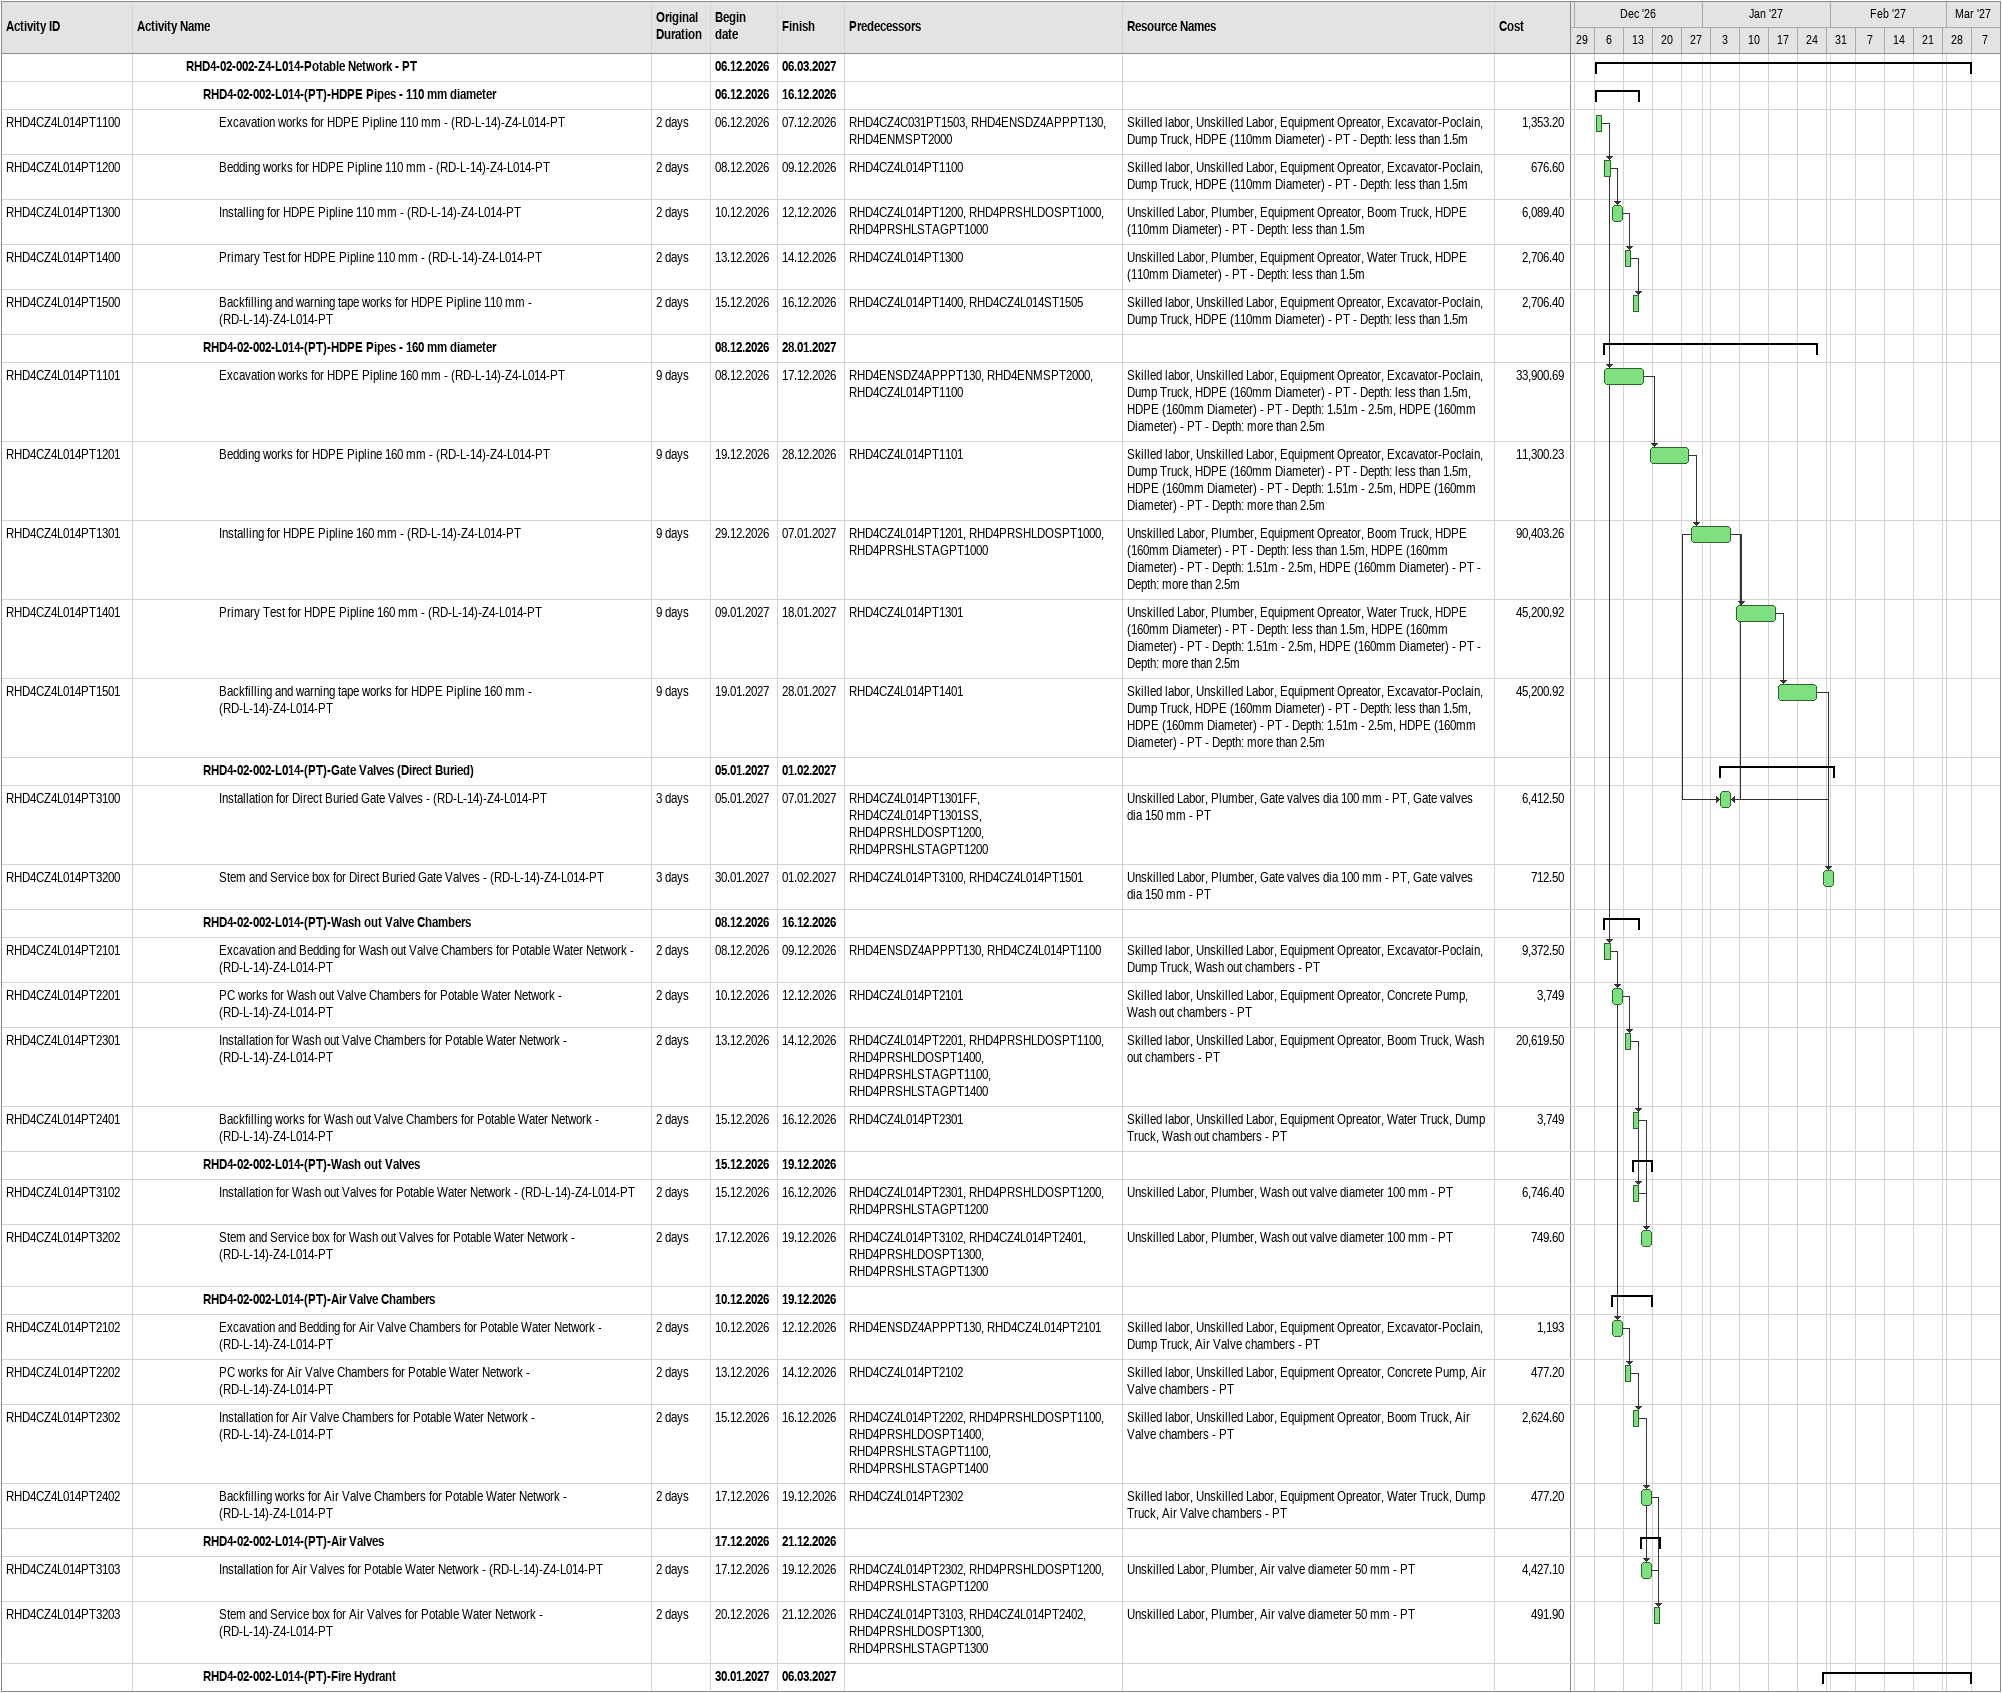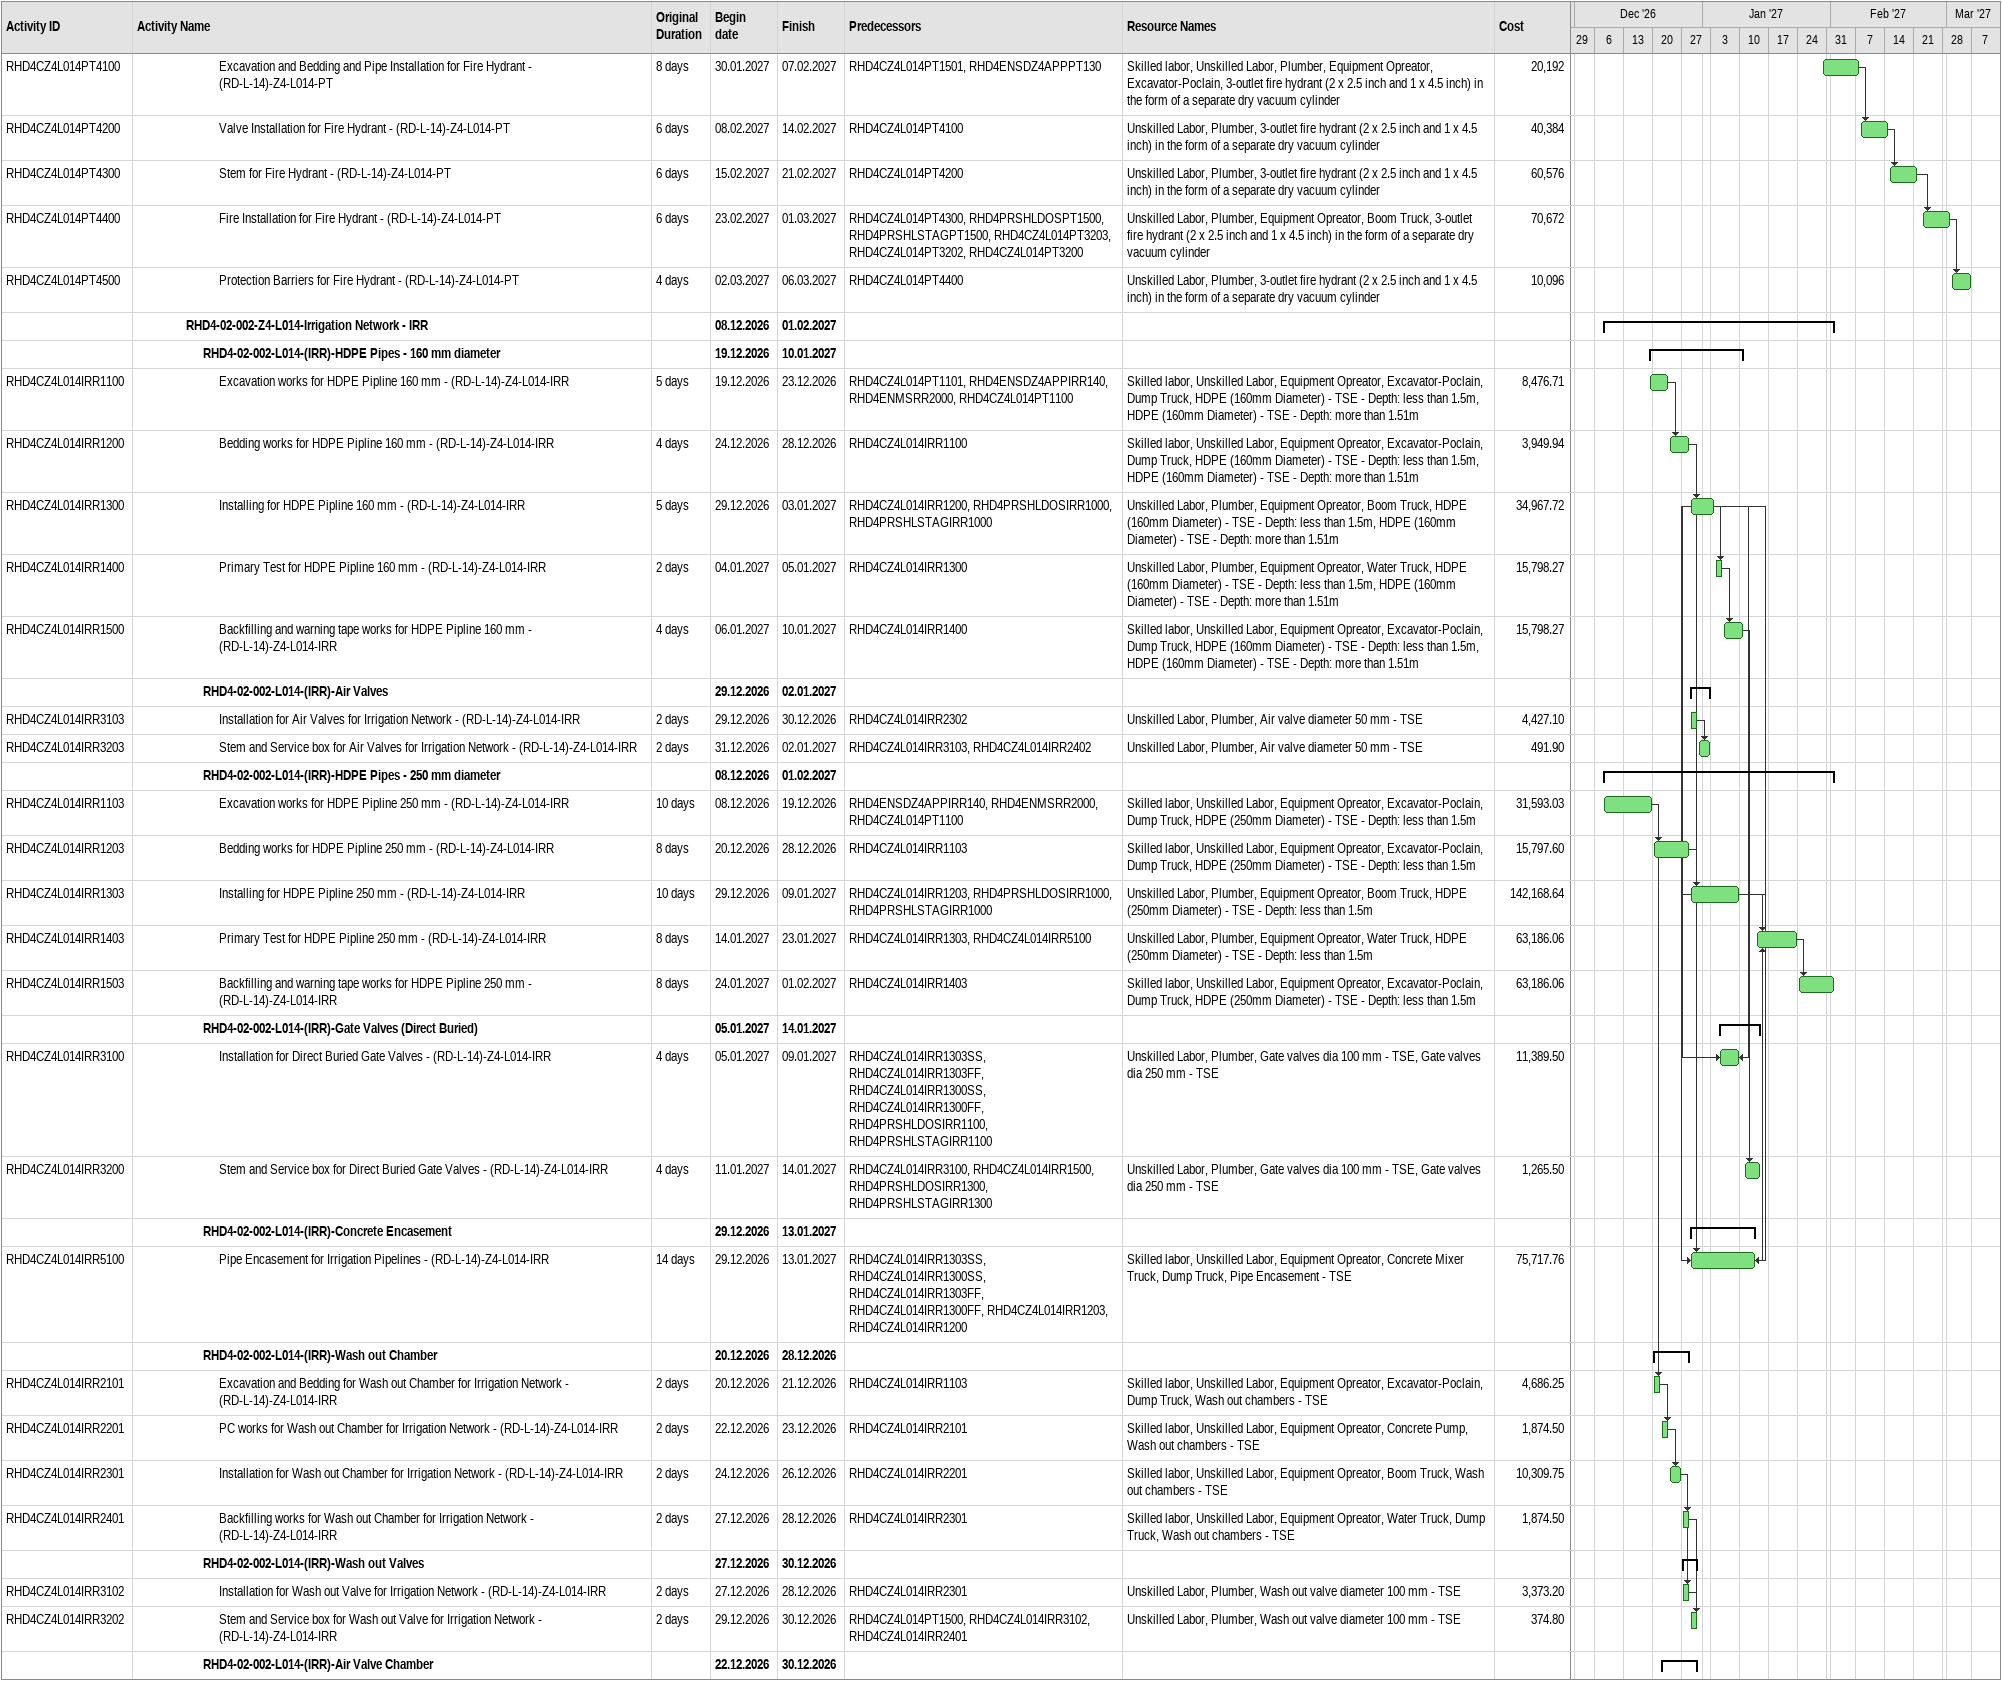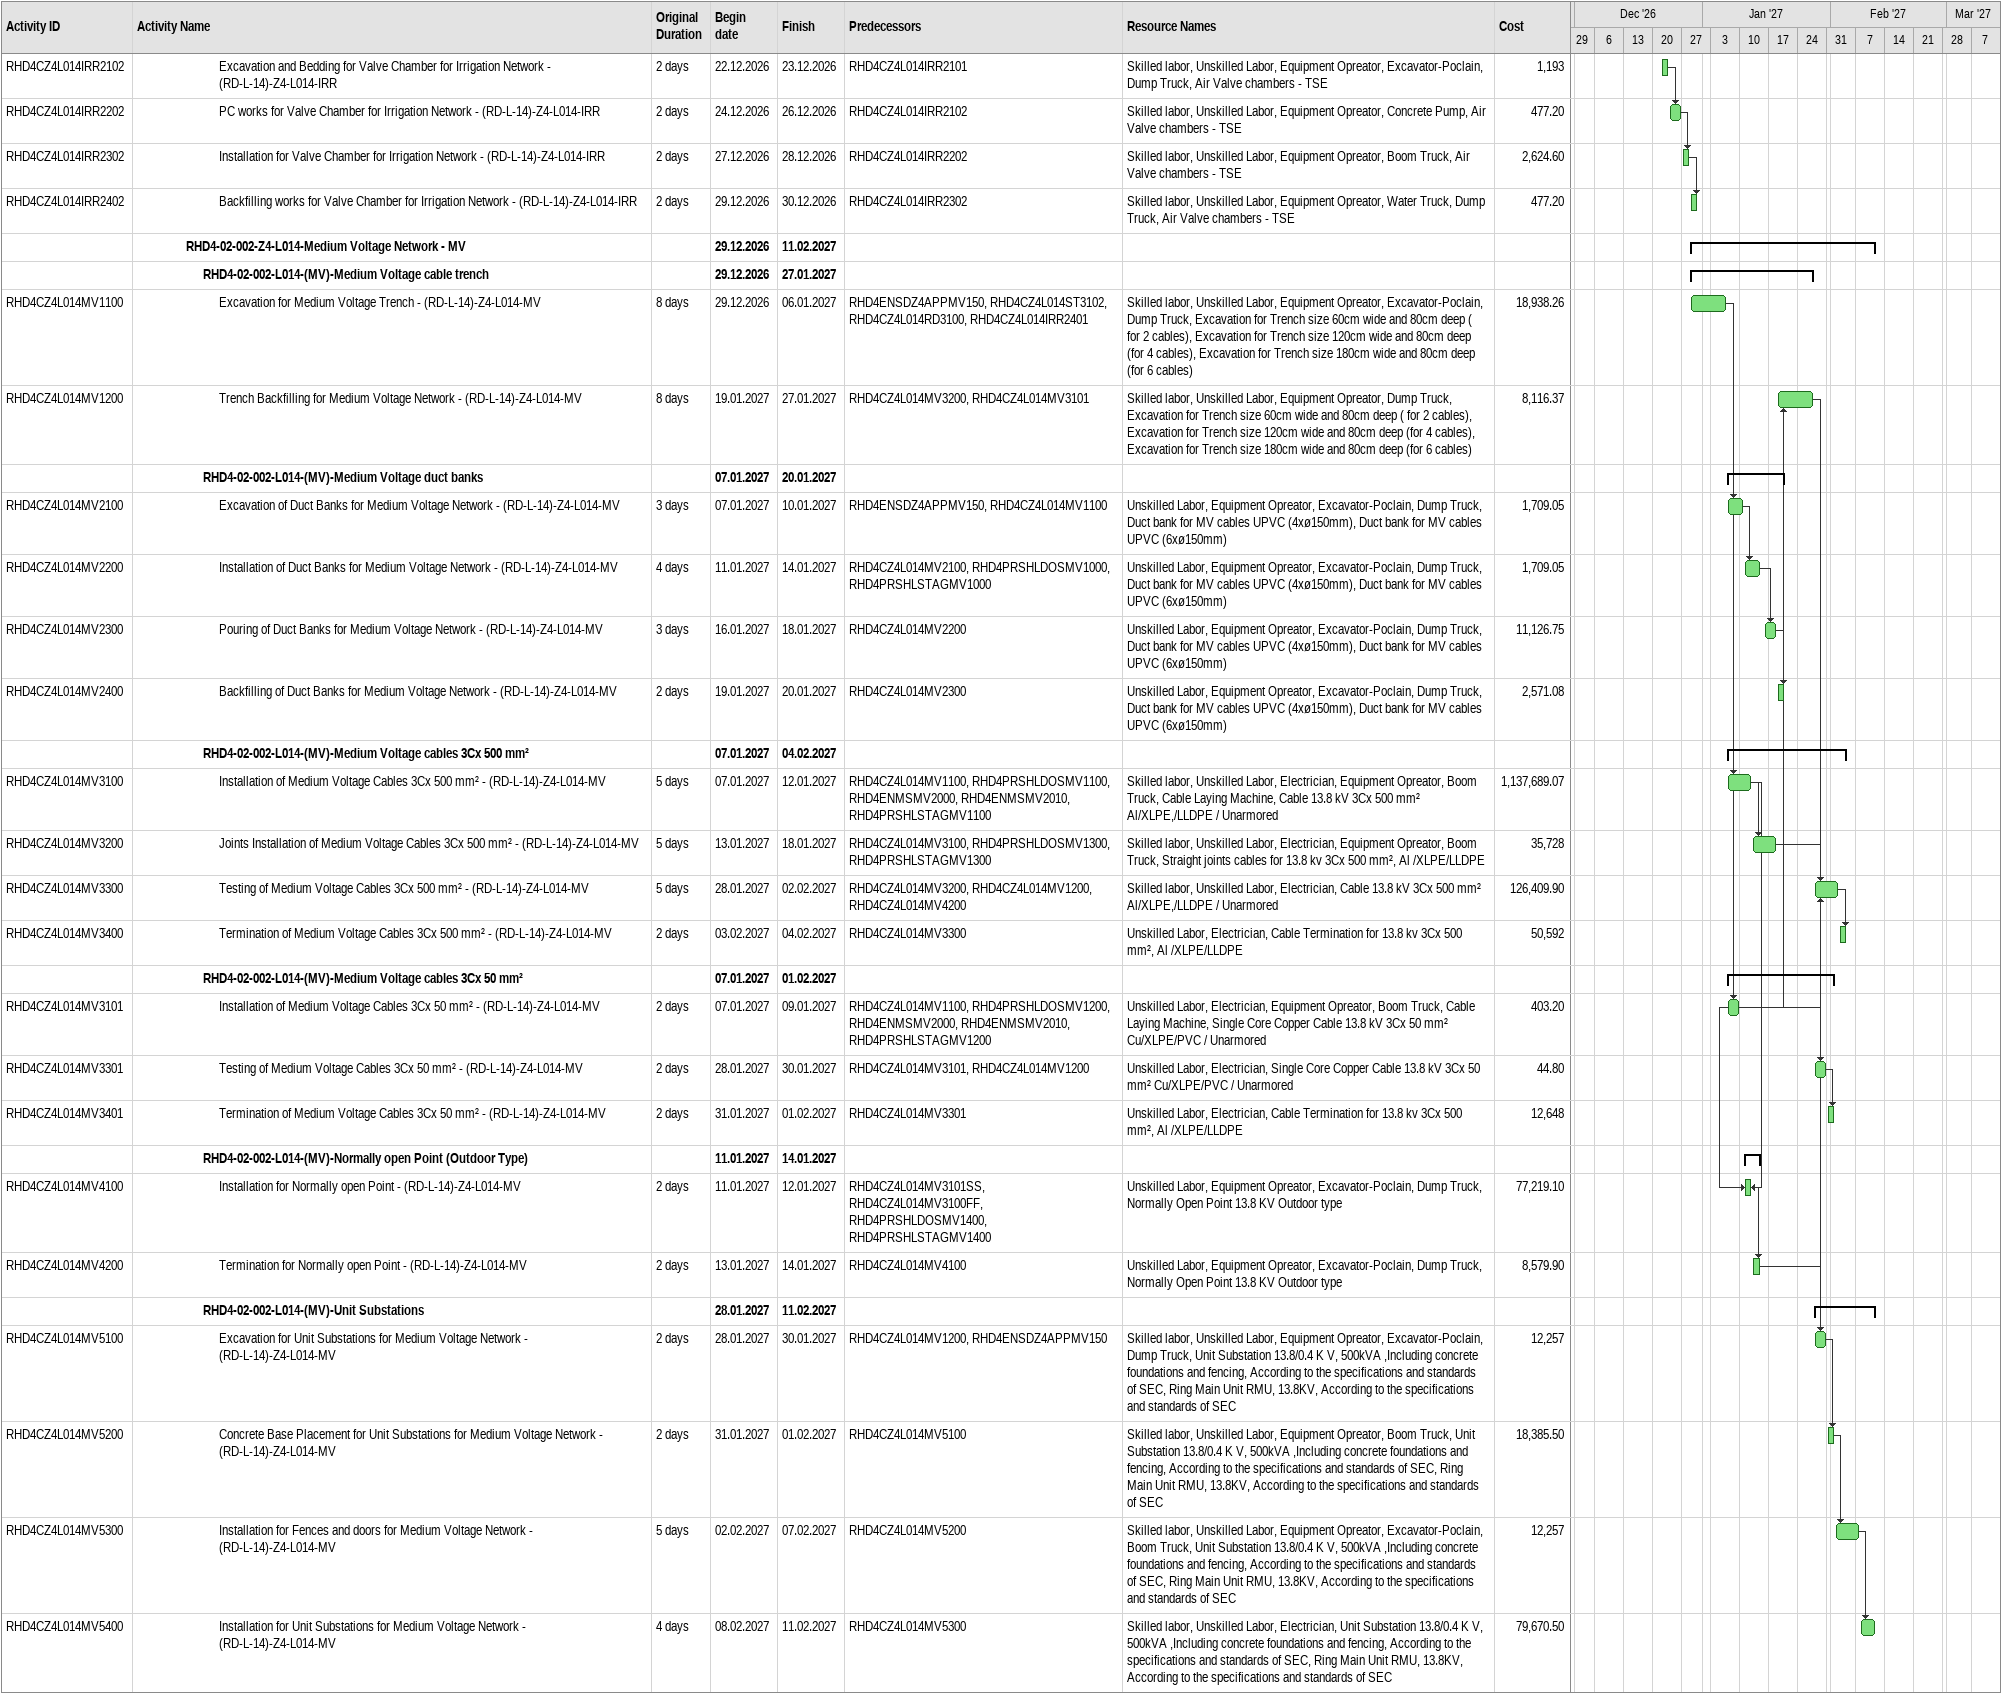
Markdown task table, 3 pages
| ID | Level | Task | Original duration | Start | Finish | Predecessors | Resources | Cost |
|---|---|---|---|---|---|---|---|---|
|  | 4 | **RHD4-02-002-Z4-L014-Potable Network - PT** |  | 2026-12-06 | 2027-03-06 |  |  |  |
|  | 5 | **RHD4-02-002-L014-(PT)-HDPE Pipes - 110 mm diameter** |  | 2026-12-06 | 2026-12-16 |  |  |  |
| RHD4CZ4L014PT1100 | 6 | Excavation works for HDPE Pipline 110 mm - (RD-L-14)-Z4-L014-PT | 2d | 2026-12-06 | 2026-12-07 | RHD4CZ4C031PT1503, RHD4ENSDZ4APPPT130, RHD4ENMSPT2000 | Skilled labor, Unskilled Labor, Equipment Opreator, Excavator-Poclain, Dump Truck, HDPE (110mm Diameter) - PT - Depth: less than 1.5m | 1353.20 |
| RHD4CZ4L014PT1200 | 6 | Bedding works for HDPE Pipline 110 mm - (RD-L-14)-Z4-L014-PT | 2d | 2026-12-08 | 2026-12-09 | RHD4CZ4L014PT1100 | Skilled labor, Unskilled Labor, Equipment Opreator, Excavator-Poclain, Dump Truck, HDPE (110mm Diameter) - PT - Depth: less than 1.5m | 676.60 |
| RHD4CZ4L014PT1300 | 6 | Installing for HDPE Pipline 110 mm - (RD-L-14)-Z4-L014-PT | 2d | 2026-12-10 | 2026-12-12 | RHD4CZ4L014PT1200, RHD4PRSHLDOSPT1000, RHD4PRSHLSTAGPT1000 | Unskilled Labor, Plumber, Equipment Opreator, Boom Truck, HDPE (110mm Diameter) - PT - Depth: less than 1.5m | 6089.40 |
| RHD4CZ4L014PT1400 | 6 | Primary Test for HDPE Pipline 110 mm - (RD-L-14)-Z4-L014-PT | 2d | 2026-12-13 | 2026-12-14 | RHD4CZ4L014PT1300 | Unskilled Labor, Plumber, Equipment Opreator, Water Truck, HDPE (110mm Diameter) - PT - Depth: less than 1.5m | 2706.40 |
| RHD4CZ4L014PT1500 | 6 | Backfilling and warning tape works for HDPE Pipline 110 mm - (RD-L-14)-Z4-L014-PT | 2d | 2026-12-15 | 2026-12-16 | RHD4CZ4L014PT1400, RHD4CZ4L014ST1505 | Skilled labor, Unskilled Labor, Equipment Opreator, Excavator-Poclain, Dump Truck, HDPE (110mm Diameter) - PT - Depth: less than 1.5m | 2706.40 |
|  | 5 | **RHD4-02-002-L014-(PT)-HDPE Pipes - 160 mm diameter** |  | 2026-12-08 | 2027-01-28 |  |  |  |
| RHD4CZ4L014PT1101 | 6 | Excavation works for HDPE Pipline 160 mm - (RD-L-14)-Z4-L014-PT | 9d | 2026-12-08 | 2026-12-17 | RHD4ENSDZ4APPPT130, RHD4ENMSPT2000, RHD4CZ4L014PT1100 | Skilled labor, Unskilled Labor, Equipment Opreator, Excavator-Poclain, Dump Truck, HDPE (160mm Diameter) - PT - Depth: less than 1.5m, HDPE (160mm Diameter) - PT - Depth: 1.51m - 2.5m, HDPE (160mm Diameter) - PT - Depth: more than 2.5m | 33900.69 |
| RHD4CZ4L014PT1201 | 6 | Bedding works for HDPE Pipline 160 mm - (RD-L-14)-Z4-L014-PT | 9d | 2026-12-19 | 2026-12-28 | RHD4CZ4L014PT1101 | Skilled labor, Unskilled Labor, Equipment Opreator, Excavator-Poclain, Dump Truck, HDPE (160mm Diameter) - PT - Depth: less than 1.5m, HDPE (160mm Diameter) - PT - Depth: 1.51m - 2.5m, HDPE (160mm Diameter) - PT - Depth: more than 2.5m | 11300.23 |
| RHD4CZ4L014PT1301 | 6 | Installing for HDPE Pipline 160 mm - (RD-L-14)-Z4-L014-PT | 9d | 2026-12-29 | 2027-01-07 | RHD4CZ4L014PT1201, RHD4PRSHLDOSPT1000, RHD4PRSHLSTAGPT1000 | Unskilled Labor, Plumber, Equipment Opreator, Boom Truck, HDPE (160mm Diameter) - PT - Depth: less than 1.5m, HDPE (160mm Diameter) - PT - Depth: 1.51m - 2.5m, HDPE (160mm Diameter) - PT - Depth: more than 2.5m | 90403.26 |
| RHD4CZ4L014PT1401 | 6 | Primary Test for HDPE Pipline 160 mm - (RD-L-14)-Z4-L014-PT | 9d | 2027-01-09 | 2027-01-18 | RHD4CZ4L014PT1301 | Unskilled Labor, Plumber, Equipment Opreator, Water Truck, HDPE (160mm Diameter) - PT - Depth: less than 1.5m, HDPE (160mm Diameter) - PT - Depth: 1.51m - 2.5m, HDPE (160mm Diameter) - PT - Depth: more than 2.5m | 45200.92 |
| RHD4CZ4L014PT1501 | 6 | Backfilling and warning tape works for HDPE Pipline 160 mm - (RD-L-14)-Z4-L014-PT | 9d | 2027-01-19 | 2027-01-28 | RHD4CZ4L014PT1401 | Skilled labor, Unskilled Labor, Equipment Opreator, Excavator-Poclain, Dump Truck, HDPE (160mm Diameter) - PT - Depth: less than 1.5m, HDPE (160mm Diameter) - PT - Depth: 1.51m - 2.5m, HDPE (160mm Diameter) - PT - Depth: more than 2.5m | 45200.92 |
|  | 5 | **RHD4-02-002-L014-(PT)-Gate Valves (Direct Buried)** |  | 2027-01-05 | 2027-02-01 |  |  |  |
| RHD4CZ4L014PT3100 | 6 | Installation for Direct Buried Gate Valves - (RD-L-14)-Z4-L014-PT | 3d | 2027-01-05 | 2027-01-07 | RHD4CZ4L014PT1301FF, RHD4CZ4L014PT1301SS, RHD4PRSHLDOSPT1200, RHD4PRSHLSTAGPT1200 | Unskilled Labor, Plumber, Gate valves dia 100 mm - PT, Gate valves dia 150 mm - PT | 6412.50 |
| RHD4CZ4L014PT3200 | 6 | Stem and Service box for Direct Buried Gate Valves - (RD-L-14)-Z4-L014-PT | 3d | 2027-01-30 | 2027-02-01 | RHD4CZ4L014PT3100, RHD4CZ4L014PT1501 | Unskilled Labor, Plumber, Gate valves dia 100 mm - PT, Gate valves dia 150 mm - PT | 712.50 |
|  | 5 | **RHD4-02-002-L014-(PT)-Wash out Valve Chambers** |  | 2026-12-08 | 2026-12-16 |  |  |  |
| RHD4CZ4L014PT2101 | 6 | Excavation and Bedding for Wash out Valve Chambers for Potable Water Network - (RD-L-14)-Z4-L014-PT | 2d | 2026-12-08 | 2026-12-09 | RHD4ENSDZ4APPPT130, RHD4CZ4L014PT1100 | Skilled labor, Unskilled Labor, Equipment Opreator, Excavator-Poclain, Dump Truck, Wash out chambers - PT | 9372.50 |
| RHD4CZ4L014PT2201 | 6 | PC works for Wash out Valve Chambers for Potable Water Network - (RD-L-14)-Z4-L014-PT | 2d | 2026-12-10 | 2026-12-12 | RHD4CZ4L014PT2101 | Skilled labor, Unskilled Labor, Equipment Opreator, Concrete Pump, Wash out chambers - PT | 3749 |
| RHD4CZ4L014PT2301 | 6 | Installation for Wash out Valve Chambers for Potable Water Network - (RD-L-14)-Z4-L014-PT | 2d | 2026-12-13 | 2026-12-14 | RHD4CZ4L014PT2201, RHD4PRSHLDOSPT1100, RHD4PRSHLDOSPT1400, RHD4PRSHLSTAGPT1100, RHD4PRSHLSTAGPT1400 | Skilled labor, Unskilled Labor, Equipment Opreator, Boom Truck, Wash out chambers - PT | 20619.50 |
| RHD4CZ4L014PT2401 | 6 | Backfilling works for Wash out Valve Chambers for Potable Water Network - (RD-L-14)-Z4-L014-PT | 2d | 2026-12-15 | 2026-12-16 | RHD4CZ4L014PT2301 | Skilled labor, Unskilled Labor, Equipment Opreator, Water Truck, Dump Truck, Wash out chambers - PT | 3749 |
|  | 5 | **RHD4-02-002-L014-(PT)-Wash out Valves** |  | 2026-12-15 | 2026-12-19 |  |  |  |
| RHD4CZ4L014PT3102 | 6 | Installation for Wash out Valves for Potable Water Network - (RD-L-14)-Z4-L014-PT | 2d | 2026-12-15 | 2026-12-16 | RHD4CZ4L014PT2301, RHD4PRSHLDOSPT1200, RHD4PRSHLSTAGPT1200 | Unskilled Labor, Plumber, Wash out valve diameter 100 mm - PT | 6746.40 |
| RHD4CZ4L014PT3202 | 6 | Stem and Service box for Wash out Valves for Potable Water Network - (RD-L-14)-Z4-L014-PT | 2d | 2026-12-17 | 2026-12-19 | RHD4CZ4L014PT3102, RHD4CZ4L014PT2401, RHD4PRSHLDOSPT1300, RHD4PRSHLSTAGPT1300 | Unskilled Labor, Plumber, Wash out valve diameter 100 mm - PT | 749.60 |
|  | 5 | **RHD4-02-002-L014-(PT)-Air Valve Chambers** |  | 2026-12-10 | 2026-12-19 |  |  |  |
| RHD4CZ4L014PT2102 | 6 | Excavation and Bedding for Air Valve Chambers for Potable Water Network - (RD-L-14)-Z4-L014-PT | 2d | 2026-12-10 | 2026-12-12 | RHD4ENSDZ4APPPT130, RHD4CZ4L014PT2101 | Skilled labor, Unskilled Labor, Equipment Opreator, Excavator-Poclain, Dump Truck, Air Valve chambers - PT | 1193 |
| RHD4CZ4L014PT2202 | 6 | PC works for Air Valve Chambers for Potable Water Network - (RD-L-14)-Z4-L014-PT | 2d | 2026-12-13 | 2026-12-14 | RHD4CZ4L014PT2102 | Skilled labor, Unskilled Labor, Equipment Opreator, Concrete Pump, Air Valve chambers - PT | 477.20 |
| RHD4CZ4L014PT2302 | 6 | Installation for Air Valve Chambers for Potable Water Network - (RD-L-14)-Z4-L014-PT | 2d | 2026-12-15 | 2026-12-16 | RHD4CZ4L014PT2202, RHD4PRSHLDOSPT1100, RHD4PRSHLDOSPT1400, RHD4PRSHLSTAGPT1100, RHD4PRSHLSTAGPT1400 | Skilled labor, Unskilled Labor, Equipment Opreator, Boom Truck, Air Valve chambers - PT | 2624.60 |
| RHD4CZ4L014PT2402 | 6 | Backfilling works for Air Valve Chambers for Potable Water Network - (RD-L-14)-Z4-L014-PT | 2d | 2026-12-17 | 2026-12-19 | RHD4CZ4L014PT2302 | Skilled labor, Unskilled Labor, Equipment Opreator, Water Truck, Dump Truck, Air Valve chambers - PT | 477.20 |
|  | 5 | **RHD4-02-002-L014-(PT)-Air Valves** |  | 2026-12-17 | 2026-12-21 |  |  |  |
| RHD4CZ4L014PT3103 | 6 | Installation for Air Valves for Potable Water Network - (RD-L-14)-Z4-L014-PT | 2d | 2026-12-17 | 2026-12-19 | RHD4CZ4L014PT2302, RHD4PRSHLDOSPT1200, RHD4PRSHLSTAGPT1200 | Unskilled Labor, Plumber, Air valve diameter 50 mm - PT | 4427.10 |
| RHD4CZ4L014PT3203 | 6 | Stem and Service box for Air Valves for Potable Water Network - (RD-L-14)-Z4-L014-PT | 2d | 2026-12-20 | 2026-12-21 | RHD4CZ4L014PT3103, RHD4CZ4L014PT2402, RHD4PRSHLDOSPT1300, RHD4PRSHLSTAGPT1300 | Unskilled Labor, Plumber, Air valve diameter 50 mm - PT | 491.90 |
|  | 5 | **RHD4-02-002-L014-(PT)-Fire Hydrant** |  | 2027-01-30 | 2027-03-06 |  |  |  |
| RHD4CZ4L014PT4100 | 6 | Excavation and Bedding and Pipe Installation for Fire Hydrant - (RD-L-14)-Z4-L014-PT | 8d | 2027-01-30 | 2027-02-07 | RHD4CZ4L014PT1501, RHD4ENSDZ4APPPT130 | Skilled labor, Unskilled Labor, Plumber, Equipment Opreator, Excavator-Poclain, 3-outlet fire hydrant (2 x 2.5 inch and 1 x 4.5 inch) in the form of a separate dry vacuum cylinder | 20192 |
| RHD4CZ4L014PT4200 | 6 | Valve Installation for Fire Hydrant - (RD-L-14)-Z4-L014-PT | 6d | 2027-02-08 | 2027-02-14 | RHD4CZ4L014PT4100 | Unskilled Labor, Plumber, 3-outlet fire hydrant (2 x 2.5 inch and 1 x 4.5 inch) in the form of a separate dry vacuum cylinder | 40384 |
| RHD4CZ4L014PT4300 | 6 | Stem for Fire Hydrant - (RD-L-14)-Z4-L014-PT | 6d | 2027-02-15 | 2027-02-21 | RHD4CZ4L014PT4200 | Unskilled Labor, Plumber, 3-outlet fire hydrant (2 x 2.5 inch and 1 x 4.5 inch) in the form of a separate dry vacuum cylinder | 60576 |
| RHD4CZ4L014PT4400 | 6 | Fire Installation for Fire Hydrant - (RD-L-14)-Z4-L014-PT | 6d | 2027-02-23 | 2027-03-01 | RHD4CZ4L014PT4300, RHD4PRSHLDOSPT1500, RHD4PRSHLSTAGPT1500, RHD4CZ4L014PT3203, RHD4CZ4L014PT3202, RHD4CZ4L014PT3200 | Unskilled Labor, Plumber, Equipment Opreator, Boom Truck, 3-outlet fire hydrant (2 x 2.5 inch and 1 x 4.5 inch) in the form of a separate dry vacuum cylinder | 70672 |
| RHD4CZ4L014PT4500 | 6 | Protection Barriers for Fire Hydrant - (RD-L-14)-Z4-L014-PT | 4d | 2027-03-02 | 2027-03-06 | RHD4CZ4L014PT4400 | Unskilled Labor, Plumber, 3-outlet fire hydrant (2 x 2.5 inch and 1 x 4.5 inch) in the form of a separate dry vacuum cylinder | 10096 |
|  | 4 | **RHD4-02-002-Z4-L014-Irrigation Network - IRR** |  | 2026-12-08 | 2027-02-01 |  |  |  |
|  | 5 | **RHD4-02-002-L014-(IRR)-HDPE Pipes - 160 mm diameter** |  | 2026-12-19 | 2027-01-10 |  |  |  |
| RHD4CZ4L014IRR1100 | 6 | Excavation works for HDPE Pipline 160 mm - (RD-L-14)-Z4-L014-IRR | 5d | 2026-12-19 | 2026-12-23 | RHD4CZ4L014PT1101, RHD4ENSDZ4APPIRR140, RHD4ENMSRR2000, RHD4CZ4L014PT1100 | Skilled labor, Unskilled Labor, Equipment Opreator, Excavator-Poclain, Dump Truck, HDPE (160mm Diameter) - TSE - Depth: less than 1.5m, HDPE (160mm Diameter) - TSE - Depth: more than 1.51m | 8476.71 |
| RHD4CZ4L014IRR1200 | 6 | Bedding works for HDPE Pipline 160 mm - (RD-L-14)-Z4-L014-IRR | 4d | 2026-12-24 | 2026-12-28 | RHD4CZ4L014IRR1100 | Skilled labor, Unskilled Labor, Equipment Opreator, Excavator-Poclain, Dump Truck, HDPE (160mm Diameter) - TSE - Depth: less than 1.5m, HDPE (160mm Diameter) - TSE - Depth: more than 1.51m | 3949.94 |
| RHD4CZ4L014IRR1300 | 6 | Installing for HDPE Pipline 160 mm - (RD-L-14)-Z4-L014-IRR | 5d | 2026-12-29 | 2027-01-03 | RHD4CZ4L014IRR1200, RHD4PRSHLDOSIRR1000, RHD4PRSHLSTAGIRR1000 | Unskilled Labor, Plumber, Equipment Opreator, Boom Truck, HDPE (160mm Diameter) - TSE - Depth: less than 1.5m, HDPE (160mm Diameter) - TSE - Depth: more than 1.51m | 34967.72 |
| RHD4CZ4L014IRR1400 | 6 | Primary Test for HDPE Pipline 160 mm - (RD-L-14)-Z4-L014-IRR | 2d | 2027-01-04 | 2027-01-05 | RHD4CZ4L014IRR1300 | Unskilled Labor, Plumber, Equipment Opreator, Water Truck, HDPE (160mm Diameter) - TSE - Depth: less than 1.5m, HDPE (160mm Diameter) - TSE - Depth: more than 1.51m | 15798.27 |
| RHD4CZ4L014IRR1500 | 6 | Backfilling and warning tape works for HDPE Pipline 160 mm - (RD-L-14)-Z4-L014-IRR | 4d | 2027-01-06 | 2027-01-10 | RHD4CZ4L014IRR1400 | Skilled labor, Unskilled Labor, Equipment Opreator, Excavator-Poclain, Dump Truck, HDPE (160mm Diameter) - TSE - Depth: less than 1.5m, HDPE (160mm Diameter) - TSE - Depth: more than 1.51m | 15798.27 |
|  | 5 | **RHD4-02-002-L014-(IRR)-Air Valves** |  | 2026-12-29 | 2027-01-02 |  |  |  |
| RHD4CZ4L014IRR3103 | 6 | Installation for Air Valves for Irrigation Network - (RD-L-14)-Z4-L014-IRR | 2d | 2026-12-29 | 2026-12-30 | RHD4CZ4L014IRR2302 | Unskilled Labor, Plumber, Air valve diameter 50 mm - TSE | 4427.10 |
| RHD4CZ4L014IRR3203 | 6 | Stem and Service box for Air Valves for Irrigation Network - (RD-L-14)-Z4-L014-IRR | 2d | 2026-12-31 | 2027-01-02 | RHD4CZ4L014IRR3103, RHD4CZ4L014IRR2402 | Unskilled Labor, Plumber, Air valve diameter 50 mm - TSE | 491.90 |
|  | 5 | **RHD4-02-002-L014-(IRR)-HDPE Pipes - 250 mm diameter** |  | 2026-12-08 | 2027-02-01 |  |  |  |
| RHD4CZ4L014IRR1103 | 6 | Excavation works for HDPE Pipline 250 mm - (RD-L-14)-Z4-L014-IRR | 10d | 2026-12-08 | 2026-12-19 | RHD4ENSDZ4APPIRR140, RHD4ENMSRR2000, RHD4CZ4L014PT1100 | Skilled labor, Unskilled Labor, Equipment Opreator, Excavator-Poclain, Dump Truck, HDPE (250mm Diameter) - TSE - Depth: less than 1.5m | 31593.03 |
| RHD4CZ4L014IRR1203 | 6 | Bedding works for HDPE Pipline 250 mm - (RD-L-14)-Z4-L014-IRR | 8d | 2026-12-20 | 2026-12-28 | RHD4CZ4L014IRR1103 | Skilled labor, Unskilled Labor, Equipment Opreator, Excavator-Poclain, Dump Truck, HDPE (250mm Diameter) - TSE - Depth: less than 1.5m | 15797.60 |
| RHD4CZ4L014IRR1303 | 6 | Installing for HDPE Pipline 250 mm - (RD-L-14)-Z4-L014-IRR | 10d | 2026-12-29 | 2027-01-09 | RHD4CZ4L014IRR1203, RHD4PRSHLDOSIRR1000, RHD4PRSHLSTAGIRR1000 | Unskilled Labor, Plumber, Equipment Opreator, Boom Truck, HDPE (250mm Diameter) - TSE - Depth: less than 1.5m | 142168.64 |
| RHD4CZ4L014IRR1403 | 6 | Primary Test for HDPE Pipline 250 mm - (RD-L-14)-Z4-L014-IRR | 8d | 2027-01-14 | 2027-01-23 | RHD4CZ4L014IRR1303, RHD4CZ4L014IRR5100 | Unskilled Labor, Plumber, Equipment Opreator, Water Truck, HDPE (250mm Diameter) - TSE - Depth: less than 1.5m | 63186.06 |
| RHD4CZ4L014IRR1503 | 6 | Backfilling and warning tape works for HDPE Pipline 250 mm - (RD-L-14)-Z4-L014-IRR | 8d | 2027-01-24 | 2027-02-01 | RHD4CZ4L014IRR1403 | Skilled labor, Unskilled Labor, Equipment Opreator, Excavator-Poclain, Dump Truck, HDPE (250mm Diameter) - TSE - Depth: less than 1.5m | 63186.06 |
|  | 5 | **RHD4-02-002-L014-(IRR)-Gate Valves (Direct Buried)** |  | 2027-01-05 | 2027-01-14 |  |  |  |
| RHD4CZ4L014IRR3100 | 6 | Installation for Direct Buried Gate Valves - (RD-L-14)-Z4-L014-IRR | 4d | 2027-01-05 | 2027-01-09 | RHD4CZ4L014IRR1303SS, RHD4CZ4L014IRR1303FF, RHD4CZ4L014IRR1300SS, RHD4CZ4L014IRR1300FF, RHD4PRSHLDOSIRR1100, RHD4PRSHLSTAGIRR1100 | Unskilled Labor, Plumber, Gate valves dia 100 mm - TSE, Gate valves dia 250 mm - TSE | 11389.50 |
| RHD4CZ4L014IRR3200 | 6 | Stem and Service box for Direct Buried Gate Valves - (RD-L-14)-Z4-L014-IRR | 4d | 2027-01-11 | 2027-01-14 | RHD4CZ4L014IRR3100, RHD4CZ4L014IRR1500, RHD4PRSHLDOSIRR1300, RHD4PRSHLSTAGIRR1300 | Unskilled Labor, Plumber, Gate valves dia 100 mm - TSE, Gate valves dia 250 mm - TSE | 1265.50 |
|  | 5 | **RHD4-02-002-L014-(IRR)-Concrete Encasement** |  | 2026-12-29 | 2027-01-13 |  |  |  |
| RHD4CZ4L014IRR5100 | 6 | Pipe Encasement for Irrigation Pipelines - (RD-L-14)-Z4-L014-IRR | 14d | 2026-12-29 | 2027-01-13 | RHD4CZ4L014IRR1303SS, RHD4CZ4L014IRR1300SS, RHD4CZ4L014IRR1303FF, RHD4CZ4L014IRR1300FF, RHD4CZ4L014IRR1203, RHD4CZ4L014IRR1200 | Skilled labor, Unskilled Labor, Equipment Opreator, Concrete Mixer Truck, Dump Truck, Pipe Encasement - TSE | 75717.76 |
|  | 5 | **RHD4-02-002-L014-(IRR)-Wash out Chamber** |  | 2026-12-20 | 2026-12-28 |  |  |  |
| RHD4CZ4L014IRR2101 | 6 | Excavation and Bedding for Wash out Chamber for Irrigation Network - (RD-L-14)-Z4-L014-IRR | 2d | 2026-12-20 | 2026-12-21 | RHD4CZ4L014IRR1103 | Skilled labor, Unskilled Labor, Equipment Opreator, Excavator-Poclain, Dump Truck, Wash out chambers - TSE | 4686.25 |
| RHD4CZ4L014IRR2201 | 6 | PC works for Wash out Chamber for Irrigation Network - (RD-L-14)-Z4-L014-IRR | 2d | 2026-12-22 | 2026-12-23 | RHD4CZ4L014IRR2101 | Skilled labor, Unskilled Labor, Equipment Opreator, Concrete Pump, Wash out chambers - TSE | 1874.50 |
| RHD4CZ4L014IRR2301 | 6 | Installation for Wash out Chamber for Irrigation Network - (RD-L-14)-Z4-L014-IRR | 2d | 2026-12-24 | 2026-12-26 | RHD4CZ4L014IRR2201 | Skilled labor, Unskilled Labor, Equipment Opreator, Boom Truck, Wash out chambers - TSE | 10309.75 |
| RHD4CZ4L014IRR2401 | 6 | Backfilling works for Wash out Chamber for Irrigation Network - (RD-L-14)-Z4-L014-IRR | 2d | 2026-12-27 | 2026-12-28 | RHD4CZ4L014IRR2301 | Skilled labor, Unskilled Labor, Equipment Opreator, Water Truck, Dump Truck, Wash out chambers - TSE | 1874.50 |
|  | 5 | **RHD4-02-002-L014-(IRR)-Wash out Valves** |  | 2026-12-27 | 2026-12-30 |  |  |  |
| RHD4CZ4L014IRR3102 | 6 | Installation for Wash out Valve for Irrigation Network - (RD-L-14)-Z4-L014-IRR | 2d | 2026-12-27 | 2026-12-28 | RHD4CZ4L014IRR2301 | Unskilled Labor, Plumber, Wash out valve diameter 100 mm - TSE | 3373.20 |
| RHD4CZ4L014IRR3202 | 6 | Stem and Service box for Wash out Valve for Irrigation Network - (RD-L-14)-Z4-L014-IRR | 2d | 2026-12-29 | 2026-12-30 | RHD4CZ4L014PT1500, RHD4CZ4L014IRR3102, RHD4CZ4L014IRR2401 | Unskilled Labor, Plumber, Wash out valve diameter 100 mm - TSE | 374.80 |
|  | 5 | **RHD4-02-002-L014-(IRR)-Air Valve Chamber** |  | 2026-12-22 | 2026-12-30 |  |  |  |
| RHD4CZ4L014IRR2102 | 6 | Excavation and Bedding for Valve Chamber for Irrigation Network - (RD-L-14)-Z4-L014-IRR | 2d | 2026-12-22 | 2026-12-23 | RHD4CZ4L014IRR2101 | Skilled labor, Unskilled Labor, Equipment Opreator, Excavator-Poclain, Dump Truck, Air Valve chambers - TSE | 1193 |
| RHD4CZ4L014IRR2202 | 6 | PC works for Valve Chamber for Irrigation Network - (RD-L-14)-Z4-L014-IRR | 2d | 2026-12-24 | 2026-12-26 | RHD4CZ4L014IRR2102 | Skilled labor, Unskilled Labor, Equipment Opreator, Concrete Pump, Air Valve chambers - TSE | 477.20 |
| RHD4CZ4L014IRR2302 | 6 | Installation for Valve Chamber for Irrigation Network - (RD-L-14)-Z4-L014-IRR | 2d | 2026-12-27 | 2026-12-28 | RHD4CZ4L014IRR2202 | Skilled labor, Unskilled Labor, Equipment Opreator, Boom Truck, Air Valve chambers - TSE | 2624.60 |
| RHD4CZ4L014IRR2402 | 6 | Backfilling works for Valve Chamber for Irrigation Network - (RD-L-14)-Z4-L014-IRR | 2d | 2026-12-29 | 2026-12-30 | RHD4CZ4L014IRR2302 | Skilled labor, Unskilled Labor, Equipment Opreator, Water Truck, Dump Truck, Air Valve chambers - TSE | 477.20 |
|  | 4 | **RHD4-02-002-Z4-L014-Medium Voltage Network - MV** |  | 2026-12-29 | 2027-02-11 |  |  |  |
|  | 5 | **RHD4-02-002-L014-(MV)-Medium Voltage cable trench** |  | 2026-12-29 | 2027-01-27 |  |  |  |
| RHD4CZ4L014MV1100 | 6 | Excavation for Medium Voltage Trench - (RD-L-14)-Z4-L014-MV | 8d | 2026-12-29 | 2027-01-06 | RHD4ENSDZ4APPMV150, RHD4CZ4L014ST3102, RHD4CZ4L014RD3100, RHD4CZ4L014IRR2401 | Skilled labor, Unskilled Labor, Equipment Opreator, Excavator-Poclain, Dump Truck, Excavation for Trench size 60cm wide and 80cm deep ( for 2 cables), Excavation for Trench size 120cm wide and 80cm deep (for 4 cables), Excavation for Trench size 180cm wide and 80cm deep (for 6 cables) | 18938.26 |
| RHD4CZ4L014MV1200 | 6 | Trench Backfilling for Medium Voltage Network - (RD-L-14)-Z4-L014-MV | 8d | 2027-01-19 | 2027-01-27 | RHD4CZ4L014MV3200, RHD4CZ4L014MV3101 | Skilled labor, Unskilled Labor, Equipment Opreator, Dump Truck, Excavation for Trench size 60cm wide and 80cm deep ( for 2 cables), Excavation for Trench size 120cm wide and 80cm deep (for 4 cables), Excavation for Trench size 180cm wide and 80cm deep (for 6 cables) | 8116.37 |
|  | 5 | **RHD4-02-002-L014-(MV)-Medium Voltage duct banks** |  | 2027-01-07 | 2027-01-20 |  |  |  |
| RHD4CZ4L014MV2100 | 6 | Excavation of Duct Banks for Medium Voltage Network - (RD-L-14)-Z4-L014-MV | 3d | 2027-01-07 | 2027-01-10 | RHD4ENSDZ4APPMV150, RHD4CZ4L014MV1100 | Unskilled Labor, Equipment Opreator, Excavator-Poclain, Dump Truck, Duct bank for MV cables UPVC (4xø150mm), Duct bank for MV cables UPVC (6xø150mm) | 1709.05 |
| RHD4CZ4L014MV2200 | 6 | Installation of Duct Banks for Medium Voltage Network - (RD-L-14)-Z4-L014-MV | 4d | 2027-01-11 | 2027-01-14 | RHD4CZ4L014MV2100, RHD4PRSHLDOSMV1000, RHD4PRSHLSTAGMV1000 | Unskilled Labor, Equipment Opreator, Excavator-Poclain, Dump Truck, Duct bank for MV cables UPVC (4xø150mm), Duct bank for MV cables UPVC (6xø150mm) | 1709.05 |
| RHD4CZ4L014MV2300 | 6 | Pouring of Duct Banks for Medium Voltage Network - (RD-L-14)-Z4-L014-MV | 3d | 2027-01-16 | 2027-01-18 | RHD4CZ4L014MV2200 | Unskilled Labor, Equipment Opreator, Excavator-Poclain, Dump Truck, Duct bank for MV cables UPVC (4xø150mm), Duct bank for MV cables UPVC (6xø150mm) | 11126.75 |
| RHD4CZ4L014MV2400 | 6 | Backfilling of Duct Banks for Medium Voltage Network - (RD-L-14)-Z4-L014-MV | 2d | 2027-01-19 | 2027-01-20 | RHD4CZ4L014MV2300 | Unskilled Labor, Equipment Opreator, Excavator-Poclain, Dump Truck, Duct bank for MV cables UPVC (4xø150mm), Duct bank for MV cables UPVC (6xø150mm) | 2571.08 |
|  | 5 | **RHD4-02-002-L014-(MV)-Medium Voltage cables 3Cx 500 mm²** |  | 2027-01-07 | 2027-02-04 |  |  |  |
| RHD4CZ4L014MV3100 | 6 | Installation of Medium Voltage Cables 3Cx 500 mm² - (RD-L-14)-Z4-L014-MV | 5d | 2027-01-07 | 2027-01-12 | RHD4CZ4L014MV1100, RHD4PRSHLDOSMV1100, RHD4ENMSMV2000, RHD4ENMSMV2010, RHD4PRSHLSTAGMV1100 | Skilled labor, Unskilled Labor, Electrician, Equipment Opreator, Boom Truck, Cable Laying Machine, Cable 13.8 kV 3Cx 500 mm² Al/XLPE,/LLDPE / Unarmored | 1137689.07 |
| RHD4CZ4L014MV3200 | 6 | Joints Installation of Medium Voltage Cables 3Cx 500 mm² - (RD-L-14)-Z4-L014-MV | 5d | 2027-01-13 | 2027-01-18 | RHD4CZ4L014MV3100, RHD4PRSHLDOSMV1300, RHD4PRSHLSTAGMV1300 | Skilled labor, Unskilled Labor, Electrician, Equipment Opreator, Boom Truck, Straight joints cables for 13.8 kv 3Cx 500 mm², Al /XLPE/LLDPE | 35728 |
| RHD4CZ4L014MV3300 | 6 | Testing of Medium Voltage Cables 3Cx 500 mm² - (RD-L-14)-Z4-L014-MV | 5d | 2027-01-28 | 2027-02-02 | RHD4CZ4L014MV3200, RHD4CZ4L014MV1200, RHD4CZ4L014MV4200 | Skilled labor, Unskilled Labor, Electrician, Cable 13.8 kV 3Cx 500 mm² Al/XLPE,/LLDPE / Unarmored | 126409.90 |
| RHD4CZ4L014MV3400 | 6 | Termination of Medium Voltage Cables 3Cx 500 mm² - (RD-L-14)-Z4-L014-MV | 2d | 2027-02-03 | 2027-02-04 | RHD4CZ4L014MV3300 | Unskilled Labor, Electrician, Cable Termination for 13.8 kv 3Cx 500 mm², Al /XLPE/LLDPE | 50592 |
|  | 5 | **RHD4-02-002-L014-(MV)-Medium Voltage cables 3Cx 50 mm²** |  | 2027-01-07 | 2027-02-01 |  |  |  |
| RHD4CZ4L014MV3101 | 6 | Installation of Medium Voltage Cables 3Cx 50 mm² - (RD-L-14)-Z4-L014-MV | 2d | 2027-01-07 | 2027-01-09 | RHD4CZ4L014MV1100, RHD4PRSHLDOSMV1200, RHD4ENMSMV2000, RHD4ENMSMV2010, RHD4PRSHLSTAGMV1200 | Unskilled Labor, Electrician, Equipment Opreator, Boom Truck, Cable Laying Machine, Single Core Copper Cable 13.8 kV 3Cx 50 mm² Cu/XLPE/PVC / Unarmored | 403.20 |
| RHD4CZ4L014MV3301 | 6 | Testing of Medium Voltage Cables 3Cx 50 mm² - (RD-L-14)-Z4-L014-MV | 2d | 2027-01-28 | 2027-01-30 | RHD4CZ4L014MV3101, RHD4CZ4L014MV1200 | Unskilled Labor, Electrician, Single Core Copper Cable 13.8 kV 3Cx 50 mm² Cu/XLPE/PVC / Unarmored | 44.80 |
| RHD4CZ4L014MV3401 | 6 | Termination of Medium Voltage Cables 3Cx 50 mm² - (RD-L-14)-Z4-L014-MV | 2d | 2027-01-31 | 2027-02-01 | RHD4CZ4L014MV3301 | Unskilled Labor, Electrician, Cable Termination for 13.8 kv 3Cx 500 mm², Al /XLPE/LLDPE | 12648 |
|  | 5 | **RHD4-02-002-L014-(MV)-Normally open Point (Outdoor Type)** |  | 2027-01-11 | 2027-01-14 |  |  |  |
| RHD4CZ4L014MV4100 | 6 | Installation for Normally open Point - (RD-L-14)-Z4-L014-MV | 2d | 2027-01-11 | 2027-01-12 | RHD4CZ4L014MV3101SS, RHD4CZ4L014MV3100FF, RHD4PRSHLDOSMV1400, RHD4PRSHLSTAGMV1400 | Unskilled Labor, Equipment Opreator, Excavator-Poclain, Dump Truck, Normally Open Point 13.8 KV Outdoor type | 77219.10 |
| RHD4CZ4L014MV4200 | 6 | Termination for Normally open Point - (RD-L-14)-Z4-L014-MV | 2d | 2027-01-13 | 2027-01-14 | RHD4CZ4L014MV4100 | Unskilled Labor, Equipment Opreator, Excavator-Poclain, Dump Truck, Normally Open Point 13.8 KV Outdoor type | 8579.90 |
|  | 5 | **RHD4-02-002-L014-(MV)-Unit Substations** |  | 2027-01-28 | 2027-02-11 |  |  |  |
| RHD4CZ4L014MV5100 | 6 | Excavation for Unit Substations for Medium Voltage Network - (RD-L-14)-Z4-L014-MV | 2d | 2027-01-28 | 2027-01-30 | RHD4CZ4L014MV1200, RHD4ENSDZ4APPMV150 | Skilled labor, Unskilled Labor, Equipment Opreator, Excavator-Poclain, Dump Truck, Unit Substation 13.8/0.4 K V, 500kVA ,Including concrete foundations and fencing, According to the specifications and standards of SEC, Ring Main Unit RMU, 13.8KV, According to the specifications and standards of SEC | 12257 |
| RHD4CZ4L014MV5200 | 6 | Concrete Base Placement for Unit Substations for Medium Voltage Network - (RD-L-14)-Z4-L014-MV | 2d | 2027-01-31 | 2027-02-01 | RHD4CZ4L014MV5100 | Skilled labor, Unskilled Labor, Equipment Opreator, Boom Truck, Unit Substation 13.8/0.4 K V, 500kVA ,Including concrete foundations and fencing, According to the specifications and standards of SEC, Ring Main Unit RMU, 13.8KV, According to the specifications and standards of SEC | 18385.50 |
| RHD4CZ4L014MV5300 | 6 | Installation for Fences and doors for Medium Voltage Network - (RD-L-14)-Z4-L014-MV | 5d | 2027-02-02 | 2027-02-07 | RHD4CZ4L014MV5200 | Skilled labor, Unskilled Labor, Equipment Opreator, Excavator-Poclain, Boom Truck, Unit Substation 13.8/0.4 K V, 500kVA ,Including concrete foundations and fencing, According to the specifications and standards of SEC, Ring Main Unit RMU, 13.8KV, According to the specifications and standards of SEC | 12257 |
| RHD4CZ4L014MV5400 | 6 | Installation for Unit Substations for Medium Voltage Network - (RD-L-14)-Z4-L014-MV | 4d | 2027-02-08 | 2027-02-11 | RHD4CZ4L014MV5300 | Skilled labor, Unskilled Labor, Electrician, Unit Substation 13.8/0.4 K V, 500kVA ,Including concrete foundations and fencing, According to the specifications and standards of SEC, Ring Main Unit RMU, 13.8KV, According to the specifications and standards of SEC | 79670.50 |
